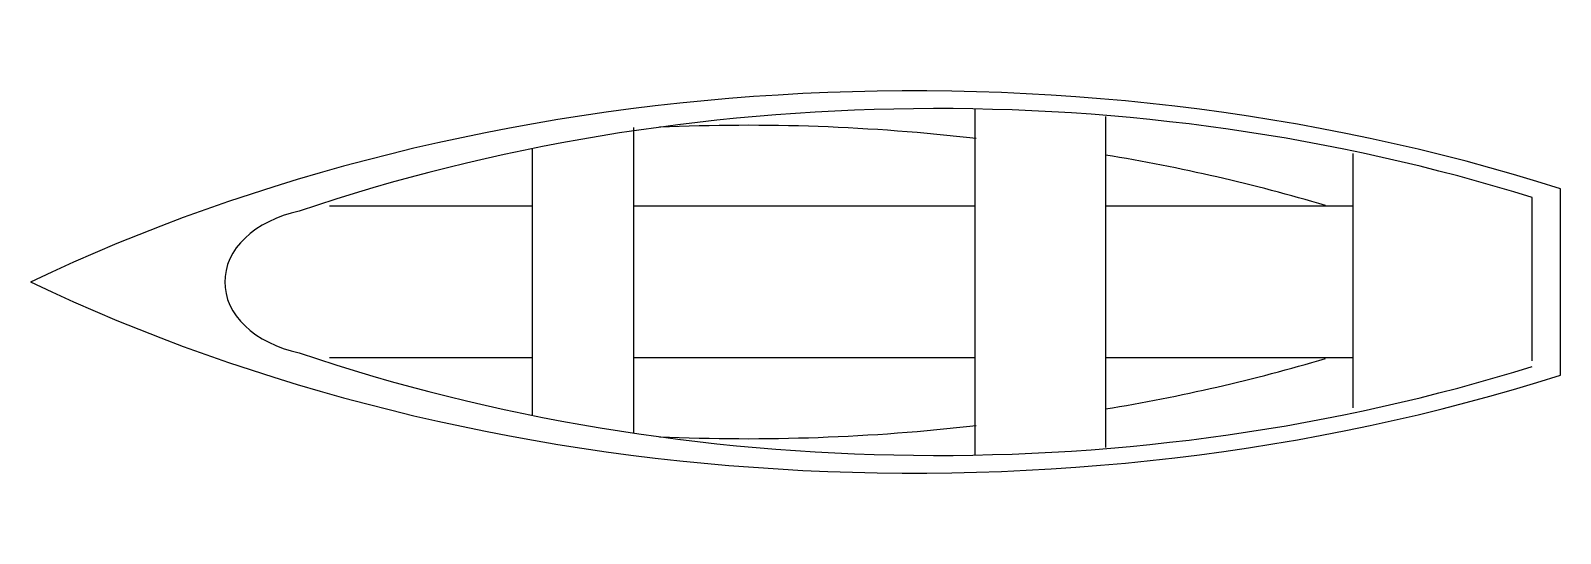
# Model space of a CAD drawing. Extents: x -25.25 to -20.37, y 142.37 to 143.98.
import ezdxf

# ---------------------------------------------------------------- set-up
doc = ezdxf.new("R2010")
doc.units = 0
doc.header["$MEASUREMENT"] = 0
doc.layers.add('01', color=1, linetype='CONTINUOUS')
doc.layers.add('02', color=2, linetype='CONTINUOUS')

msp = doc.modelspace()

# ---------------------------------------------------------------- linework, layer by layer
at = {"layer": '01'}
for p, q in [((-23.6522, 143.4164), (-24.2985, 143.4164)), ((-22.2407, 143.4164), (-23.3293, 143.4164)), ((-21.0367, 143.4164), (-21.8246, 143.4164)), ((-23.6522, 142.9316), (-24.2985, 142.9316)), ((-22.2407, 142.9316), (-23.3293, 142.9316)), ((-21.0367, 142.9316), (-21.8246, 142.9316))]:
    msp.add_line(p, q, dxfattribs=at)
for centre, major_axis, start_param, end_param in [((-22.9689, 140.5131), (4.4841, 0), 1.406794, 1.632767), ((-22.8265, 140.5739), (4.3796, 0), 1.171477, 1.339981), ((-22.8265, 145.7742), (4.3796, 0), -1.339981, -1.171477), ((-22.9689, 145.835), (4.4841, 0), 4.650418, 4.876391)]:
    msp.add_ellipse(centre, major_axis=major_axis, ratio=0.704924, start_param=start_param, end_param=end_param, dxfattribs=at)
at = {"layer": '02'}
for p, q in [((-22.2407, 143.7256), (-22.2407, 142.6224)), ((-21.8246, 143.7024), (-21.8246, 142.6458)), ((-23.3293, 143.6673), (-23.3293, 142.6907)), ((-23.6522, 143.6014), (-23.6522, 142.7486)), ((-21.0367, 143.584), (-21.0367, 142.7727)), ((-20.4641, 142.9222), (-20.4641, 143.4435)), ((-20.3745, 142.8764), (-20.3745, 143.4717))]:
    msp.add_line(p, q, dxfattribs=at)
for centre, major_axis, start_param, end_param in [((-22.435, 140.2492), (5.0144, 0), 1.147325, 2.167136), ((-22.3628, 140.4303), (-4.6773, 0), 4.294385, 5.161845), ((-24.2999, 143.1755), (0.3322, 0), 1.860946, 3.15417), ((-22.435, 146.0989), (5.0144, 0), 4.116049, 5.13586), ((-24.2999, 143.1726), (0.3322, 0), 3.129016, 4.422239), ((-22.3628, 145.9178), (-4.6773, 0), 1.121341, 1.9888)]:
    msp.add_ellipse(centre, major_axis=major_axis, ratio=0.704924, start_param=start_param, end_param=end_param, dxfattribs=at)

doc.saveas('drawing.dxf')
